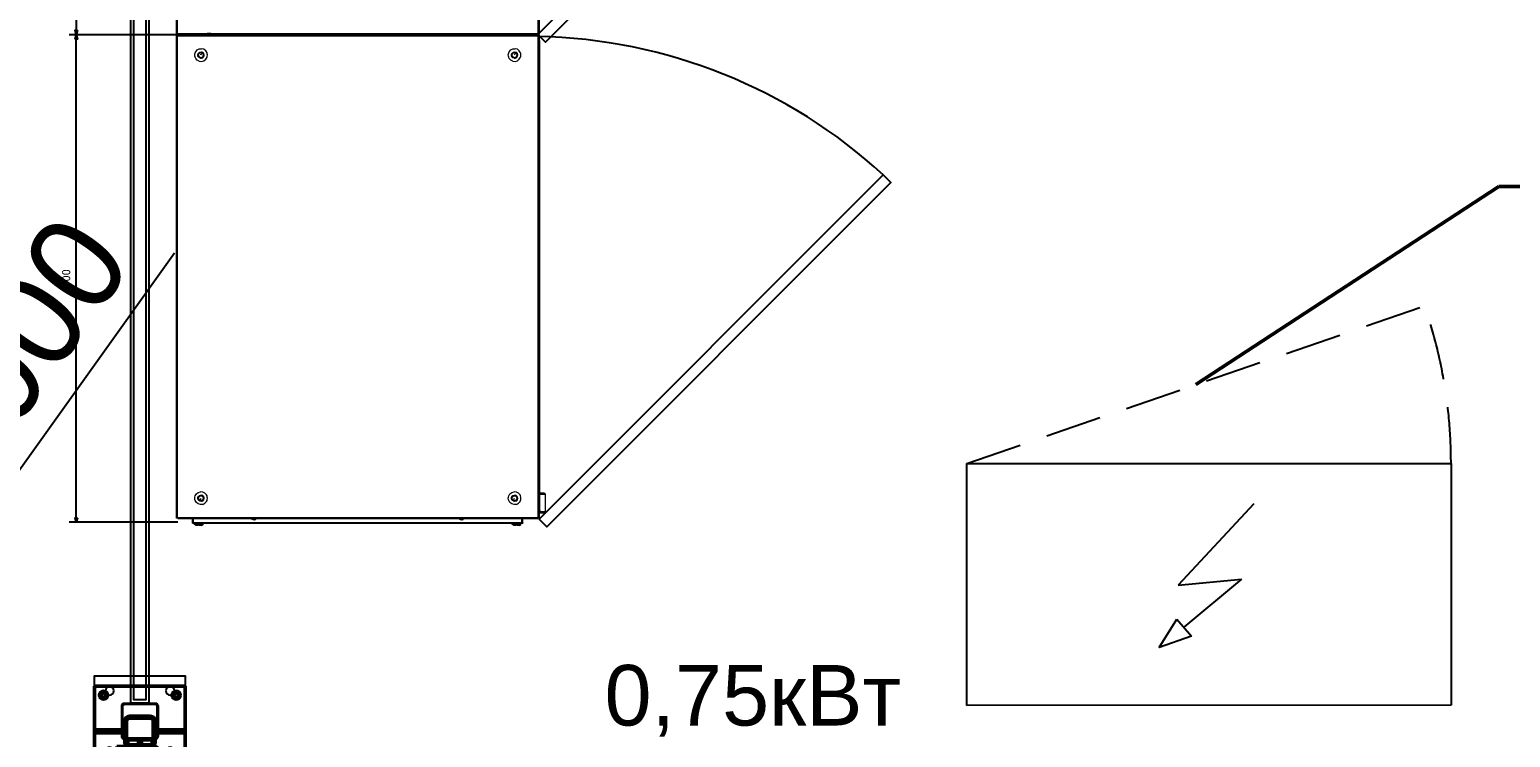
# Model space of a CAD drawing. Header units: millimetres. Extents: x -383313 to -161684, y -117025 to 99224.
# Drawn here: x -339923 to -337477, y -7163 to -5994 of the extents above; entities that cross this region are included whole.
import ezdxf
from ezdxf.enums import TextEntityAlignment as Align

# ---------------------------------------------------------------- set-up
doc = ezdxf.new("R2010")
doc.units = ezdxf.units.MM
doc.header["$MEASUREMENT"] = 0
for name, pattern in [('AM_ISO02W050', [7.5, 6, -1.5]), ('AM_ISO08W050', [18, 12, -1.5, 3, -1.5]), ('AM_ISO08W050x2', [9, 6, -0.75, 1.5, -0.75]), ('DASHED', [0.75, 0.5, -0.25]), ('HIDDEN', [139.638158, 93.092105, -46.546053])]:
    doc.linetypes.add(name, pattern=pattern)
doc.layers.get('Defpoints').update_dxf_attribs({"color": 31})
for name, color, linetype, lineweight in [('1', 7, 'Continuous', 50), ('AM_0', 7, 'Continuous', 50), ('AM_3', 6, 'AM_ISO02W050', 25), ('AM_5', 3, 'Continuous', 25), ('AM_6', 2, 'Continuous', 35), ('AM_7', 4, 'AM_ISO08W050', 25), ('EPLAN100', 7, 'Continuous', 50), ('EPLAN107', 5, 'Continuous', 25), ('EPLAN578', 7, 'Continuous', 50)]:
    doc.layers.add(name, color=color, linetype=linetype, lineweight=lineweight)
for name, color, linetype in [('P-0000', 7, 'Continuous'), ('P-4ECA', 7, 'Continuous'), ('Ограждения', 20, 'Continuous'), ('Робот', 30, 'Continuous')]:
    doc.layers.add(name, color=color, linetype=linetype)
doc.styles.add('PSTUDIO', font='arial.ttf')
doc.styles.add('Tahoma', font='tahoma.ttf')
doc.dimstyles.new('AM_ISO', dxfattribs={"dimtxt": 3.5, "dimasz": 2.5, "dimexe": 1, "dimexo": 1, "dimgap": 1.5, "dimtad": 1, "dimdsep": 46, "dimtxsty": 'Standard', "dimcen": 0, "dimclrd": 256, "dimclre": 256, "dimclrt": 2, "dimadec": 0, "dimazin": 2, "dimtp": 0.1, "dimtm": 0.1, "dimtfac": 0.71, "dimtmove": 0, "dimatfit": 3, "dimfxl": 1, "dimtzin": 0, "dimlwd": -1, "dimlwe": -1, "dimarcsym": 0})

# ---------------------------------------------------------------- blocks, each defined once
blk = doc.blocks.new('A$Cd2819ec4')
at = {"layer": 'AM_0'}
for p, q in [((-764.2, 243.4), (-764.2, 32)), ((-724.2, 243.4), (-764.2, 243.4)), ((-724.2, 243.4), (-724.2, 32)), ((724.2, 243.4), (724.2, 32)), ((724.2, 243.4), (764.2, 243.4)), ((764.2, 243.4), (764.2, 32)), ((-827.5, 75), (-900, 75)), ((-900, 75), (-900, -75)), ((-827.5, 45), (-827.5, 75)), ((-827.5, 75), (-822.5, 75)), ((-764.2, 75), (-822.5, 75)), ((-822.5, 75), (-822.5, 45)), ((822.5, 75), (764.2, 75)), ((822.5, 45), (822.5, 75)), ((822.5, 75), (827.5, 75)), ((900, 75), (827.5, 75)), ((827.5, 75), (827.5, 45)), ((900, -75), (900, 75)), ((-807.5, 25), (-842.5, 25)), ((-822.5, 45), (-827.5, 45)), ((-827.5, 45), (-827.5, 25)), ((-822.5, 25), (-822.5, 45)), ((-720, 32), (-792, 32)), ((-792, 28), (-763.3, 28)), ((-764.2, 32), (-764.2, 28)), ((-763.3, 28), (-757.5, 28)), ((-759.2, 28), (-720, 28)), ((-720, 28.1), (-720, 32)), ((-720, 28.1), (-720, 32)), ((-720, 28), (-720, 28.1)), ((720, 32), (720, 28.1)), ((792, 32), (720, 32)), ((720, 32), (720, 28.1)), ((720, 28), (757.5, 28)), ((724.2, 32), (724.2, 28)), ((750.2, 33), (750.2, 38)), ((757.5, 28), (763.3, 28)), ((759.2, 28), (759.2, 33)), ((763.3, 28), (792, 28)), ((764.2, 32), (764.2, 28)), ((842.5, 25), (807.5, 25)), ((827.5, 45), (822.5, 45)), ((822.5, 45), (822.5, 25)), ((827.5, 25), (827.5, 45)), ((-850, 17.5), (-850, -17.5)), ((-847, 14.1), (-850, 14.1)), ((-850, 12.5), (-847, 12.5)), ((-847, 10.9), (-850, 10.9)), ((-850, 1.5), (-847, 1.5)), ((-847, 17.5), (-847, -17.5)), ((-807.5, 22), (-842.5, 22)), ((-811, 20), (-803.8, 20)), ((-811, 20), (-811, -20)), ((-811, 2.5), (-803, 2.5)), ((-803.8, 20), (-803, 20)), ((-803, 20), (-803, 17.5)), ((-803, 10), (-803, 17.5)), ((-800, 10), (-803, 10)), ((-803, 10), (-803, -10)), ((-800, 24), (-800, 17.5)), ((-800, 10), (-800, 17.5)), ((-796, 17), (-800, 17)), ((-800, 10), (-800, -10)), ((-796, -38), (-796, 24)), ((796, 24), (796, -38)), ((796, 17), (800, 17)), ((800, 17.5), (800, 24)), ((800, 17.5), (800, 10)), ((803, 10), (800, 10)), ((800, -10), (800, 10)), ((803, 20), (803.8, 20)), ((803, 20), (803, 17.5)), ((803, 17.5), (803, 10)), ((803, 10), (803, -10)), ((803, 2.5), (811, 2.5)), ((803.8, 20), (811, 20)), ((842.5, 22), (807.5, 22)), ((811, 20), (811, -20)), ((847, -17.5), (847, 17.5)), ((847, 14.1), (850, 14.1)), ((847, 10.9), (850, 10.9)), ((850, 9.5), (847, 9.5)), ((850, -17.5), (850, 17.5)), ((-850, -9.5), (-847, -9.5)), ((-847, -10.9), (-850, -10.9)), ((-847, -14.1), (-850, -14.1)), ((-842.5, -22), (-807.5, -22)), ((-811, -2.5), (-803, -2.5)), ((-811, -20), (-803.8, -20)), ((-803.8, -20), (-803, -20)), ((-803, -17.5), (-803, -10)), ((-803, -10), (-800, -10)), ((-803, -17.5), (-803, -20)), ((-800, -17.5), (-800, -10)), ((-800, -17.5), (-800, -38)), ((800, -10), (800, -17.5)), ((800, -10), (803, -10)), ((800, -38), (800, -17.5)), ((803, -2.5), (811, -2.5)), ((803, -10), (803, -17.5)), ((803, -17.5), (803, -20)), ((803, -20), (803.8, -20)), ((803.8, -20), (811, -20)), ((807.5, -22), (842.5, -22)), ((850, -1.5), (847, -1.5)), ((847, -10.9), (850, -10.9)), ((850, -12.5), (847, -12.5)), ((847, -14.1), (850, -14.1)), ((-842.5, -25), (-807.5, -25)), ((-827.5, -25), (-827.5, -45)), ((-827.5, -75), (-827.5, -45)), ((-827.5, -45), (-822.5, -45)), ((-822.5, -45), (-822.5, -25)), ((-822.5, -45), (-822.5, -75)), ((-796, -33), (-800, -33)), ((-800, -38), (-796, -38)), ((-750, -75), (-750, -30)), ((750, -30), (750, -75)), ((796, -33), (800, -33)), ((796, -38), (800, -38)), ((807.5, -25), (842.5, -25)), ((822.5, -25), (822.5, -45)), ((822.5, -75), (822.5, -45)), ((822.5, -45), (827.5, -45)), ((827.5, -45), (827.5, -25)), ((827.5, -45), (827.5, -75)), ((-900, -75), (-827.5, -75)), ((-822.5, -75), (-827.5, -75)), ((-822.5, -75), (-764.2, -75)), ((-764.2, -75), (-750, -75)), ((750, -75), (764.2, -75)), ((764.2, -75), (822.5, -75)), ((827.5, -75), (822.5, -75)), ((827.5, -75), (900, -75))]:
    blk.add_line(p, q, dxfattribs=at)
for centre, radius in [((-744.2, 225), 3), ((744.2, 225), 3), ((-744.2, 200), 5), ((-744.2, 200), 3), ((-744.2, 200), 2.75), ((744.2, 200), 5), ((744.2, 200), 3), ((744.2, 200), 2.75), ((-744.2, 175), 3), ((744.2, 175), 3), ((-744.2, 150), 3), ((744.2, 150), 3), ((-744.2, 125), 3), ((744.2, 125), 3), ((-744.2, 100), 3), ((744.2, 100), 3), ((-744.2, 75), 3), ((744.2, 75), 3), ((-885, 60), 6.5), ((-885, 60), 5), ((-885, 60), 4.5), ((-885, 60), 4.11), ((-885, 60), 4), ((-765, 60), 4.5), ((-765, 60), 4.11), ((-765, 60), 4), ((765, 60), 4.5), ((765, 60), 4.11), ((765, 60), 4), ((885, 60), 6.5), ((885, 60), 5), ((885, 60), 4.5), ((885, 60), 4.11), ((885, 60), 4), ((-885, -60), 6.5), ((-885, -60), 5), ((-885, -60), 4.5), ((-885, -60), 4.11), ((-885, -60), 4), ((-765, -60), 4.5), ((-765, -60), 4.11), ((-765, -60), 4), ((765, -60), 4.5), ((765, -60), 4.11), ((765, -60), 4), ((885, -60), 6.5), ((885, -60), 5), ((885, -60), 4.5), ((885, -60), 4.11), ((885, -60), 4)]:
    blk.add_circle(centre, radius, dxfattribs=at)
for centre, radius, start, end in [((-765, 60), 6.5, 83.0635, 276.9365), ((-765, 60), 5, 80.9672, 279.0328), ((765, 60), 6.5, 263.0635, 96.9365), ((765, 60), 5, 260.9672, 99.0328), ((-842.5, 17.5), 7.5, 90, 180), ((-807.5, 17.5), 7.5, 0, 90), ((-792, 24), 8, 90, 180), ((-792, 24), 4, 90, 180), ((792, 24), 8, 0, 90), ((792, 24), 4, 0, 90), ((807.5, 17.5), 7.5, 90, 180), ((842.5, 17.5), 7.5, 0, 90), ((-842.5, 17.5), 4.5, 90, 180), ((-807.5, 17.5), 4.5, 0, 90), ((807.5, 17.5), 4.5, 90, 180), ((842.5, 17.5), 4.5, 0, 90), ((-842.5, -17.5), 7.5, 180, 270), ((-842.5, -17.5), 4.5, 180, 270), ((-807.5, -17.5), 4.5, 270, 0), ((-807.5, -17.5), 7.5, 270, 0), ((807.5, -17.5), 7.5, 180, 270), ((807.5, -17.5), 4.5, 180, 270), ((842.5, -17.5), 4.5, 270, 0), ((842.5, -17.5), 7.5, 270, 0), ((-765, -60), 6.5, 83.0635, 276.9365), ((-765, -60), 5, 80.9672, 279.0328), ((-765, -60), 6.5, 276.9365, 83.0635), ((-765, -60), 5, 279.0328, 80.9672), ((765, -60), 6.5, 96.9365, 263.0635), ((765, -60), 5, 99.0328, 260.9672), ((765, -60), 6.5, 263.0635, 96.9365), ((765, -60), 5, 260.9672, 99.0328)]:
    blk.add_arc(centre, radius, start, end, dxfattribs=at)
at = {"layer": 'AM_3'}
for p, q in [((-759.2, 243.4), (-759.2, 28)), ((759.2, 243.4), (759.2, 28)), ((-745.7, 206.7), (-745.7, 205.2)), ((-724.7, 207.7), (-744.7, 207.7)), ((-741.7, 194.5), (-738.7, 197.7)), ((-738.7, 206.4), (-738.7, 182.4)), ((-738.7, 206.4), (-737.7, 206.4)), ((-738.7, 205.2), (-737.7, 205.2)), ((-738.7, 197.7), (-738.7, 205.2)), ((-737.7, 206.4), (-737.7, 182.4)), ((-737.7, 206.2), (-736.5, 206.2)), ((-737.7, 205.2), (-737.7, 206.2)), ((-737.7, 205), (-736.7, 205)), ((-737.7, 199.8), (-736.7, 199.8)), ((-737.7, 199.3), (-736.7, 199.3)), ((-736.7, 199.3), (-736.7, 205)), ((-736.7, 204.7), (-731.7, 204.7)), ((-736.7, 199.7), (-731.7, 199.7)), ((-736.7, 199.4), (-731.7, 199.4)), ((-736.7, 194.1), (-736.7, 199.3)), ((-736.5, 206.2), (-736.5, 205.2)), ((-736.5, 205.2), (-735.5, 205.2)), ((-735.5, 206.2), (-729, 206.2)), ((-735.5, 205.2), (-735.5, 206.2)), ((-730.3, 206.1), (-735.3, 206.1)), ((-735.3, 206.1), (-735.3, 204.1)), ((-735.3, 204.1), (-730.3, 204.1)), ((-730.3, 204.1), (-730.3, 206.1)), ((-729, 206.2), (-729, 204)), ((-729, 204), (-727.5, 204)), ((-727.5, 206.2), (-725.2, 206.2)), ((-727.5, 204), (-727.5, 206.2)), ((-727.2, 206), (-727.2, 192)), ((-725.2, 206), (-727.2, 206)), ((-725.5, 199), (-724.2, 199)), ((-725.2, 206.2), (-725.2, 204)), ((-725.2, 192), (-725.2, 206)), ((-725.2, 204), (-723.7, 205.5)), ((-723.7, 184.2), (-723.7, 206.7)), ((723.7, 206.7), (723.7, 184.2)), ((723.7, 205.5), (725.2, 204)), ((744.7, 207.7), (724.7, 207.7)), ((725.2, 204), (725.2, 206.2)), ((725.2, 206.2), (727.5, 206.2)), ((725.2, 206), (725.2, 192)), ((725.4, 206), (725.2, 206)), ((726.7, 201.9), (725.2, 201.9)), ((726.7, 199.4), (725.2, 199.4)), ((726.7, 196.9), (725.2, 196.9)), ((727.2, 206), (725.4, 206)), ((726.7, 196.9), (726.7, 201.9)), ((727.2, 192), (727.2, 206)), ((727.5, 206.2), (727.5, 204)), ((727.5, 204), (729, 204)), ((729, 204), (729, 206.2)), ((729, 206.2), (735.5, 206.2)), ((730.3, 206.1), (735.3, 206.1)), ((730.3, 204.1), (730.3, 206.1)), ((735.3, 204.1), (730.3, 204.1)), ((736.7, 204.7), (731.7, 204.7)), ((736.7, 199.7), (731.7, 199.7)), ((736.7, 199.4), (731.7, 199.4)), ((735.3, 206.1), (735.3, 204.1)), ((735.5, 206.2), (735.5, 205.2)), ((735.5, 205.2), (736.5, 205.2)), ((736.5, 205.2), (736.5, 206.2)), ((736.5, 206.2), (737.7, 206.2)), ((736.7, 205), (736.7, 199.3)), ((737.7, 205), (736.7, 205)), ((737.7, 199.8), (736.7, 199.8)), ((736.7, 199.3), (736.7, 194.1)), ((737.7, 199.3), (736.7, 199.3)), ((737.7, 182.4), (737.7, 206.4)), ((738.7, 206.4), (737.7, 206.4)), ((737.7, 206.2), (737.7, 205.2)), ((737.7, 205.2), (738.7, 205.2)), ((738.7, 182.4), (738.7, 206.4)), ((738.7, 205.2), (738.7, 197.7)), ((738.7, 197.7), (741.7, 194.5)), ((745.7, 205.2), (745.7, 206.7)), ((-745.7, 194.7), (-745.7, 187.5)), ((-745.7, 187.5), (-738.5, 180.2)), ((-744.2, 194.5), (-741.7, 194.5)), ((-744.2, 188.2), (-744.2, 194.5)), ((-738.7, 182.7), (-744.2, 188.2)), ((-744.1, 194.3), (-744.1, 189.3)), ((-742.1, 194.3), (-744.1, 194.3)), ((-744.1, 189.3), (-742.1, 189.3)), ((-743.5, 185.3), (-742.4, 186.4)), ((-742.1, 189.3), (-742.1, 194.3)), ((-740.7, 182.5), (-739.6, 183.6)), ((-737.7, 182.7), (-738.7, 182.7)), ((-738.7, 182.4), (-737.7, 182.4)), ((-738.5, 180.2), (-727.7, 180.2)), ((-737.7, 194.1), (-736.7, 194.1)), ((-737.7, 181.7), (-737.7, 182.7)), ((-736.5, 181.7), (-737.7, 181.7)), ((-736.7, 194.4), (-731.7, 194.4)), ((-736.5, 182.7), (-736.5, 181.7)), ((-735.5, 182.7), (-736.5, 182.7)), ((-735.5, 181.7), (-735.5, 182.7)), ((-727.7, 181.7), (-735.5, 181.7)), ((-730.3, 183.9), (-735.3, 183.9)), ((-735.3, 183.9), (-735.3, 181.9)), ((-735.3, 181.9), (-730.3, 181.9)), ((-730.3, 181.9), (-730.3, 183.9)), ((-729, 194), (-729, 190.2)), ((-727.5, 194), (-729, 194)), ((-729, 190.2), (-725.2, 190.2)), ((-727.5, 191.7), (-727.5, 194)), ((-725.2, 191.7), (-727.5, 191.7)), ((-727.4, 190.1), (-727.4, 185.1)), ((-725.4, 190.1), (-727.4, 190.1)), ((-727.4, 185.1), (-725.4, 185.1)), ((-727.2, 192), (-725.2, 192)), ((-725.4, 185.1), (-725.4, 190.1)), ((-723.7, 192.5), (-725.2, 194)), ((-725.2, 194), (-725.2, 191.7)), ((-725.2, 190.2), (-725.2, 184.2)), ((725.2, 194), (723.7, 192.5)), ((725.2, 191.7), (725.2, 194)), ((725.2, 192), (725.4, 192)), ((727.5, 191.7), (725.2, 191.7)), ((725.2, 184.2), (725.2, 190.2)), ((725.2, 190.2), (729, 190.2)), ((725.4, 192), (727.2, 192)), ((725.4, 185.1), (725.4, 190.1)), ((725.4, 190.1), (727.4, 190.1)), ((727.4, 185.1), (725.4, 185.1)), ((727.4, 190.1), (727.4, 185.1)), ((729, 194), (727.5, 194)), ((727.5, 194), (727.5, 191.7)), ((735.5, 181.7), (727.7, 181.7)), ((727.7, 180.2), (738.5, 180.2)), ((729, 190.2), (729, 194)), ((730.3, 183.9), (735.3, 183.9)), ((730.3, 181.9), (730.3, 183.9)), ((735.3, 181.9), (730.3, 181.9)), ((736.7, 194.4), (731.7, 194.4)), ((735.3, 183.9), (735.3, 181.9)), ((736.5, 182.7), (735.5, 182.7)), ((735.5, 182.7), (735.5, 181.7)), ((736.5, 181.7), (736.5, 182.7)), ((737.7, 181.7), (736.5, 181.7)), ((737.7, 194.1), (736.7, 194.1)), ((738.7, 182.7), (737.7, 182.7)), ((737.7, 182.7), (737.7, 181.7)), ((738.7, 182.4), (737.7, 182.4)), ((738.5, 180.2), (745.7, 187.5)), ((744.2, 188.2), (738.7, 182.7)), ((740.7, 182.5), (739.6, 183.6)), ((741.7, 194.5), (744.2, 194.5)), ((742.1, 189.3), (742.1, 194.3)), ((742.1, 194.3), (744.1, 194.3)), ((744.1, 189.3), (742.1, 189.3)), ((743.5, 185.3), (742.4, 186.4)), ((744.1, 194.3), (744.1, 189.3)), ((744.2, 194.5), (744.2, 188.2)), ((745.7, 187.5), (745.7, 194.7)), ((-750, 75), (-764.2, 75)), ((-750, 28), (-750, 75)), ((764.2, 75), (750, 75)), ((750, 75), (750, 28)), ((-724.2, 33), (-759.2, 33)), ((-759.2, 28), (-759.2, 33)), ((-750.2, 38), (-738.2, 38)), ((-750.2, 38), (-750.2, 33)), ((-747.7, 33), (-747.7, 28)), ((-740.7, 33), (-740.7, 28)), ((-738.2, 38), (-738.2, 33)), ((-724.2, 32), (-724.2, 28)), ((724.2, 33), (759.2, 33)), ((750.2, 38), (738.2, 38)), ((738.2, 33), (738.2, 38)), ((740.7, 28), (740.7, 33)), ((747.7, 28), (747.7, 33))]:
    blk.add_line(p, q, dxfattribs=at)
for centre, radius, start, end in [((-744.3, 200), 5.44, 105.3405, 254.6595), ((-744.3, 200), 5.45, 105.3921, 254.6079), ((-744.7, 206.7), 1, 90, 180), ((-731.7, 202.2), 2.5, 270, 90), ((-731.7, 196.9), 2.5, 270, 90), ((-724.7, 206.7), 1, 60, 90), ((-724.7, 206.7), 1, 0, 60), ((724.7, 206.7), 1, 90, 180), ((731.7, 202.2), 2.5, 90, 270), ((731.7, 196.9), 2.5, 90, 270), ((744.7, 206.7), 1, 0, 90), ((744.3, 200), 5.44, 285.3405, 74.6595), ((744.3, 200), 5.45, 285.3921, 74.6079), ((-727.7, 184.2), 2.5, 270, 0), ((-727.7, 184.2), 4, 270, 331.045), ((-727.7, 184.2), 4, 331.045, 0), ((727.7, 184.2), 4, 180, 270), ((727.7, 184.2), 2.5, 180, 270), ((-765, 60), 6.5, 276.9365, 83.0635), ((-765, 60), 5, 279.0328, 80.9672), ((765, 60), 6.5, 96.9365, 263.0635), ((765, 60), 5, 99.0328, 260.9672)]:
    blk.add_arc(centre, radius, start, end, dxfattribs=at)
at = {"layer": 'AM_6'}
for p, q in [((-757.5, 30), (-728, 30)), ((720, 28.1), (720, 28)), ((728, 30), (757.5, 30)), ((-767, -20.5), (-767, 20.5)), ((-710, 0), (-707, 0)), ((-708.7, 19.3), (-708.4, 19.2)), ((-707, 17.1), (-707, -17.1)), ((707, -17.1), (707, 17.1)), ((708.4, 19.2), (708.7, 19.3)), ((767, 20.5), (767, -20.5)), ((-708.4, -19.2), (-708.7, -19.3)), ((710, 0), (707, 0)), ((708.7, -19.3), (708.4, -19.2)), ((-728, -30), (-757.5, -30)), ((757.5, -30), (728, -30))]:
    blk.add_line(p, q, dxfattribs=at)
for centre in [(-760, 10.5), (-719, 17.5), (719, 17.5), (760, 10.5), (-760, -10.5), (-719, -17.5), (719, -17.5), (760, -10.5)]:
    blk.add_circle(centre, 4, dxfattribs=at)
at = {"layer": 'AM_6', "color": 3}
for radius in [19, 16, 9]:
    blk.add_circle((737, 0), radius, dxfattribs=at)
at = {"layer": 'AM_6'}
for centre, radius, start, end in [((-757.5, 20.5), 9.5, 90, 180), ((-727.7, 13.4), 16.6, 24.7698, 91.213), ((727.7, 13.4), 16.6, 88.787, 155.2302), ((757.5, 20.5), 9.5, 0, 90), ((-715, 3.6), 17, 68.2946, 82.0543), ((-709.6, 16.9), 2.56, 4.9071, 63.3507), ((709.5, 16.9), 2.55, 116.5146, 176.8543), ((715, 3.6), 17, 97.9457, 111.7054), ((-757.5, -20.5), 9.5, 180, 270), ((-727.7, -13.4), 16.6, 268.787, 335.2302), ((-715, -3.6), 17, 277.9457, 291.7054), ((-709.5, -16.9), 2.55, 296.5146, 356.8543), ((709.6, -16.9), 2.56, 184.9071, 243.3507), ((715, -3.6), 17, 248.2946, 262.0543), ((727.7, -13.4), 16.6, 204.7698, 271.213), ((757.5, -20.5), 9.5, 270, 0)]:
    blk.add_arc(centre, radius, start, end, dxfattribs=at)
at = {"layer": 'AM_7'}
for p, q in [((725.2, 199.4), (-722.9, 199.4)), ((0, -31.5), (0, 31.5)), ((707, 0), (-708.7, 0))]:
    blk.add_line(p, q, dxfattribs=at)
blk = doc.blocks.new('stolb 60x60')
at = {"layer": 'Ограждения'}
blk.add_lwpolyline([(360888.9, -283103.9), (361038.9, -283103.9), (361038.9, -282953.9), (360888.9, -282953.9)], close=True, dxfattribs=at)
for points in [[(360938.9, -283058.9), (360988.9, -283058.9, 0.414214), (360993.9, -283053.9), (360993.9, -283003.9, 0.414214), (360988.9, -282998.9), (360938.9, -282998.9, 0.414214), (360933.9, -283003.9), (360933.9, -283053.9, 0.414214)], [(360938.9, -283056.9), (360988.9, -283056.9, 0.414214), (360991.9, -283053.9), (360991.9, -283003.9, 0.414214), (360988.9, -283000.9), (360938.9, -283000.9, 0.414214), (360935.9, -283003.9), (360935.9, -283053.9, 0.414214)]]:
    blk.add_lwpolyline(points, format="xyb", close=True, dxfattribs=at)
for centre in [(360913.9, -282978.9), (361013.9, -282978.9), (360913.9, -283078.9), (361013.9, -283078.9)]:
    blk.add_circle(centre, 7, dxfattribs=at)
blk = doc.blocks.new('*U115')
at = {"layer": 'Ограждения'}
for points in [[(2368.4, -15), (105, -15), (105, 15), (2368.4, 15)], [(2363.4, -10), (110, -10), (110, 10), (2363.4, 10)]]:
    blk.add_lwpolyline(points, close=True, dxfattribs=at)
at = {"xscale": -1, "rotation": 180}
for p in [(-360888.9, -283028.9), (-358565.5, -283028.9)]:
    blk.add_blockref('stolb 60x60', p, dxfattribs=at)
blk = doc.blocks.new('*D168')
at = {"layer": 'AM_5', "transparency": 16777216}
for p, q in [((2170.3, 1608.8), (1662.3, 898.1)), ((438.8, -813.5), (1601.8, 813.5)), ((378.3, -898.1), (317.8, -982.7))]:
    blk.add_line(p, q, dxfattribs=at)
blk.add_arc((1020.3, 0), 1000, 324.7448, 56.6757, dxfattribs=at)
for points in [[(1648.2, 908.2), (1676.4, 888), (1601.8, 813.5)], [(364.2, -888), (392.4, -908.2), (438.8, -813.5)]]:
    blk.add_solid(points, dxfattribs=at)
at = {"layer": 'Defpoints', "color": 0, "transparency": 16777216}
for p in [(1601.8, 813.5), (438.8, -813.5)]:
    blk.add_point(p, dxfattribs=at)
at = {"layer": 'AM_5', "color": 6, "transparency": 16777216, "insert": (1863.5, 1380.7), "char_height": 156, "attachment_point": 5, "rotation": 54.4411}
blk.add_mtext('∅2000', dxfattribs=at)
blk = doc.blocks.new('A$C49da36e4')
at = {"layer": 'EPLAN107', "linetype": 'Continuous', "ltscale": 4}
for points in [[(-1102.2, 763.7), (-1109.6, 765.5), (-1102.2, 767.2)], [(-312.1, 767.2), (-304.6, 765.5), (-312.1, 763.7)], [(-297.2, 763.7), (-304.6, 765.5), (-297.2, 767.2)]]:
    blk.add_hatch(color=5, dxfattribs=at).paths.add_polyline_path(points, flags=0)
at = {"layer": 'EPLAN100', "lineweight": 25, "ltscale": 4}
for points in [[(-536, -567.6), (-1104.5, 0.9), (-1117.2, -11.8), (-548.7, -580.3)], [(104.8, -431.4), (117.5, -418.7), (-304.1, 2.9), (-316.9, -9.8)]]:
    blk.add_lwpolyline(points, close=True, dxfattribs=at)
blk.add_arc((-1175.3, 19.4), 867.9, 317.4407, 358.9096, dxfattribs=at)
at = {"layer": 'EPLAN107', "color": 5, "linetype": 'Continuous', "lineweight": 25, "ltscale": 4}
for p, q in [((-1109.6, 597.9), (-1109.6, 777.5)), ((-1103.6, 765.5), (-310.6, 765.5)), ((-304.6, 597.9), (-304.6, 777.5)), ((-304.6, 597.9), (-304.6, 777.5)), ((887.9, 765.5), (-298.6, 765.5))]:
    blk.add_line(p, q, dxfattribs=at)
at = {"layer": 'EPLAN107', "color": 5, "linetype": 'Continuous', "ltscale": 4}
for points in [[(-1102.2, 763.7), (-1109.6, 765.5), (-1102.2, 767.2)], [(-312.1, 767.2), (-304.6, 765.5), (-312.1, 763.7)], [(-297.2, 763.7), (-304.6, 765.5), (-297.2, 767.2)]]:
    blk.add_lwpolyline(points, close=True, dxfattribs=at)
at = {"layer": 'EPLAN578', "color": 0, "linetype": 'Continuous', "lineweight": 0, "ltscale": 4}
for p, q in [((-1103.6, 597.9), (-1103.6, 2.9)), ((-1103.6, 597.9), (-1102.1, 597.9)), ((-1103.1, 598.4), (-305.1, 598.4)), ((-1102.1, 597.9), (-1102.1, 2.9)), ((-305.1, 597.9), (-305.1, 599.9)), ((-304.6, 597.9), (-303.1, 597.9)), ((-304.6, 2.9), (-304.6, 597.9)), ((-304.1, 598.4), (893.9, 598.4)), ((-303.1, 2.9), (-303.1, 597.9)), ((-1115.1, 567.7), (-1113.5, 570)), ((-1115.1, 564), (-1115.1, 567.7)), ((-1115.1, 564), (-1113.8, 564)), ((-1113.8, 562.4), (-1113.8, 564)), ((-1113.5, 570), (-1113.4, 570.1)), ((-1113.5, 556.4), (-1113.5, 570)), ((-1113.4, 570.1), (-1113.3, 570.2)), ((-1113.3, 570.2), (-1113.1, 570.2)), ((-1112, 570.2), (-1111.9, 570.1)), ((-1111.9, 570.1), (-1111.7, 570)), ((-1111.7, 570), (-1111.6, 569.8)), ((-1111.6, 572.1), (-1103.6, 572.1)), ((-1111.6, 569.8), (-1111.6, 569.6)), ((-1111.5, 572.7), (-1111.2, 573.1)), ((-1111.1, 573.3), (-1110.7, 573.5)), ((-1110.6, 573.6), (-1110, 573.7)), ((-1110.1, 572.1), (-1110, 572.2)), ((-1110, 573.7), (-1103.6, 573.7)), ((-1079.5, 564.1), (-1077.2, 567.2)), ((-1077.2, 567.2), (-1073.9, 569.2)), ((-1075, 561.3), (-1074, 563)), ((-1074, 563), (-1072.5, 564.1)), ((-1073.9, 569.2), (-1072.1, 569.7)), ((-1072.7, 562.5), (-1071.5, 563.2)), ((-1072.5, 564.1), (-1070.6, 564.6)), ((-1072.4, 563.4), (-1067.8, 563.4)), ((-1072.1, 569.7), (-1070.1, 569.9)), ((-1071.5, 563.2), (-1070.1, 563.4)), ((-1070.6, 564.6), (-1068.7, 564.5)), ((-1070.1, 569.9), (-1068.2, 569.7)), ((-1070.1, 563.4), (-1068.8, 563.2)), ((-1068.8, 563.2), (-1067.6, 562.5)), ((-1068.7, 564.5), (-1067, 563.6)), ((-1068.2, 569.7), (-1066.3, 569.2)), ((-1067, 563.6), (-1065.7, 562.2)), ((-1066.3, 569.2), (-1063.1, 567.2)), ((-1063.1, 567.2), (-1060.7, 564.1)), ((-1060.7, 564.1), (-1059.7, 560.4)), ((-348.2, 562.3), (-346.5, 565.7)), ((-346.5, 565.7), (-343.7, 568.3)), ((-343.7, 568.3), (-341.9, 569.2)), ((-342.6, 562.2), (-341.3, 563.6)), ((-341.9, 569.2), (-340.1, 569.7)), ((-341.3, 563.6), (-339.6, 564.5)), ((-340.7, 562.5), (-339.5, 563.2)), ((-340.4, 563.4), (-335.8, 563.4)), ((-340.1, 569.7), (-338.1, 569.9)), ((-339.6, 564.5), (-337.7, 564.6)), ((-339.5, 563.2), (-338.1, 563.4)), ((-338.1, 569.9), (-336.2, 569.7)), ((-338.1, 563.4), (-336.8, 563.2)), ((-337.7, 564.6), (-335.8, 564.1)), ((-336.8, 563.2), (-335.6, 562.5)), ((-336.2, 569.7), (-334.3, 569.2)), ((-335.8, 564.1), (-334.3, 563)), ((-334.3, 569.2), (-332.6, 568.3)), ((-334.3, 563), (-333.2, 561.3)), ((-332.6, 568.3), (-329.8, 565.7)), ((-329.8, 565.7), (-328, 562.3)), ((-1115.1, 558.6), (-1115.1, 562.4)), ((-1115.1, 562.4), (-1113.8, 562.4)), ((-1115.1, 558.6), (-1113.5, 556.4)), ((-1113.5, 556.4), (-1113.4, 556.2)), ((-1113.4, 556.2), (-1113.3, 556.2)), ((-1113.3, 556.2), (-1113.1, 556.2)), ((-1112, 556.2), (-1111.9, 556.2)), ((-1111.9, 556.2), (-1111.7, 556.4)), ((-1111.7, 556.4), (-1111.6, 556.5)), ((-1111.6, 556.5), (-1111.6, 556.7)), ((-1080.2, 556.5), (-1078.5, 553.1)), ((-1078.5, 553.1), (-1075.7, 550.5)), ((-1075.7, 550.5), (-1073.9, 549.6)), ((-1075, 557.5), (-1074, 555.9)), ((-1074, 555.9), (-1072.5, 554.7)), ((-1073.9, 549.6), (-1072.1, 549.1)), ((-1073.6, 557.4), (-1072.7, 556.4)), ((-1072.7, 556.4), (-1071.5, 555.7)), ((-1072.5, 554.7), (-1070.6, 554.2)), ((-1072.4, 555.4), (-1067.8, 555.4)), ((-1072.1, 549.1), (-1070.1, 548.9)), ((-1071.5, 555.7), (-1070.1, 555.4)), ((-1070.6, 554.2), (-1068.7, 554.4)), ((-1070.1, 555.4), (-1068.8, 555.7)), ((-1070.1, 548.9), (-1068.2, 549.1)), ((-1068.8, 555.7), (-1067.6, 556.4)), ((-1068.7, 554.4), (-1067, 555.2)), ((-1068.2, 549.1), (-1066.3, 549.6)), ((-1067.6, 562.5), (-1066.7, 561.4)), ((-1067.6, 556.4), (-1066.7, 557.4)), ((-1067, 555.2), (-1065.7, 556.7)), ((-1066.7, 561.4), (-1066.2, 560.1)), ((-1066.7, 557.4), (-1066.2, 558.7)), ((-1066.3, 549.6), (-1064.6, 550.5)), ((-1066.2, 560.1), (-1066.2, 558.7)), ((-1065.7, 562.2), (-1065, 560.4)), ((-1065.7, 556.7), (-1065, 558.5)), ((-1065, 560.4), (-1065, 558.5)), ((-1064.6, 550.5), (-1061.8, 553.1)), ((-1061.8, 553.1), (-1060, 556.5)), ((-1060, 556.5), (-1059.7, 560.4)), ((-347.5, 554.7), (-345.2, 551.7)), ((-345.2, 551.7), (-341.9, 549.6)), ((-343.3, 560.4), (-342.6, 562.2)), ((-342.6, 556.7), (-341.3, 555.2)), ((-342.1, 560.1), (-341.6, 561.4)), ((-341.9, 549.6), (-340.1, 549.1)), ((-341.8, 557.8), (-341.6, 557.4)), ((-341.6, 561.4), (-340.7, 562.5)), ((-341.3, 555.2), (-339.6, 554.4)), ((-340.7, 556.4), (-339.5, 555.7)), ((-340.4, 555.4), (-335.8, 555.4)), ((-340.1, 549.1), (-338.1, 548.9)), ((-339.6, 554.4), (-337.7, 554.2)), ((-339.5, 555.7), (-338.1, 555.4)), ((-338.1, 559.4), (-334.7, 557.4)), ((-338.1, 555.4), (-336.8, 555.7)), ((-338.1, 548.9), (-336.2, 549.1)), ((-337.7, 554.2), (-335.8, 554.7)), ((-337.3, 560.4), (-337.1, 560.7)), ((-336.8, 555.7), (-335.6, 556.4)), ((-336.2, 549.1), (-334.3, 549.6)), ((-335.8, 554.7), (-334.3, 555.9)), ((-335.6, 562.5), (-334.7, 561.4)), ((-335.6, 556.4), (-334.7, 557.4)), ((-334.7, 557.4), (-334.2, 558.7)), ((-334.3, 555.9), (-333.2, 557.5)), ((-334.3, 549.6), (-331.1, 551.7)), ((-334.2, 558.7), (-334.2, 560.1)), ((-331.1, 551.7), (-328.7, 554.7)), ((-328.7, 554.7), (-327.7, 558.5)), ((-328, 562.3), (-327.7, 558.5)), ((-305.4, 549.2), (-305.3, 549.8)), ((-305.4, 549.2), (-304.6, 549.2)), ((-305.4, 543.4), (-305, 543.4)), ((-305.3, 549.8), (-305, 550.3)), ((-305, 550.3), (-304.6, 550.7)), ((-305, 543.4), (-304.6, 543.4)), ((-304.6, 550.7), (-304.3, 550.3)), ((-304.6, 543.4), (-303.9, 543.4)), ((-304.3, 550.3), (-304, 549.8)), ((-304, 549.6), (-303.8, 549.6)), ((-303.9, 549.2), (-303.9, 51.7)), ((-303.9, 545.3), (-303.8, 545.3)), ((-303.8, 543.4), (-303.8, 549.4)), ((-1105.9, 473.5), (-1105.1, 474.8)), ((-1105.9, 470.6), (-1105.1, 469.4)), ((-1105.3, 469.7), (-1104.4, 469.7)), ((-1105.1, 474.8), (-1103.9, 475.7)), ((-1105.1, 469.4), (-1103.9, 468.5)), ((-1104.4, 475.3), (-1104.4, 468.9)), ((-1103.9, 475.7), (-1103.6, 475.7)), ((-1103.9, 468.5), (-1103.6, 468.4)), ((-1105.9, 130.7), (-1105.1, 132)), ((-1105.9, 127.8), (-1105.1, 126.6)), ((-1105.3, 131.7), (-1104.4, 131.7)), ((-1105.1, 132), (-1103.9, 132.9)), ((-1105.1, 126.6), (-1103.9, 125.7)), ((-1104.4, 132.5), (-1104.4, 126.1)), ((-1103.9, 132.9), (-1103.6, 132.9)), ((-1103.9, 125.7), (-1103.6, 125.6)), ((-1079.5, 46.1), (-1077.2, 49.2)), ((-1077.2, 49.2), (-1073.9, 51.2)), ((-1073.9, 51.2), (-1072.1, 51.7)), ((-1072.1, 51.7), (-1070.1, 51.9)), ((-1070.1, 51.9), (-1068.2, 51.7)), ((-1068.2, 51.7), (-1066.3, 51.2)), ((-1066.3, 51.2), (-1063.1, 49.2)), ((-1063.1, 49.2), (-1060.7, 46.1)), ((-346.5, 47.7), (-343.7, 50.3)), ((-343.7, 50.3), (-341.9, 51.2)), ((-341.9, 51.2), (-340.1, 51.7)), ((-340.1, 51.7), (-338.1, 51.9)), ((-338.1, 51.9), (-336.2, 51.7)), ((-336.2, 51.7), (-334.3, 51.2)), ((-334.3, 51.2), (-332.6, 50.3)), ((-332.6, 50.3), (-329.8, 47.7)), ((-307.2, 57.4), (-305.4, 57.4)), ((-307.2, 51.4), (-307.2, 57.4)), ((-307.2, 51.4), (-305.5, 51.4)), ((-305.5, 51.4), (-305.5, 57.4)), ((-305.5, 51.3), (-305.5, 55.6)), ((-305.4, 57.4), (-305, 57.4)), ((-305.4, 51.7), (-304.6, 51.7)), ((-305.4, 50.8), (-304.6, 49.9)), ((-305.3, 51.1), (-305, 50.5)), ((-305, 57.4), (-304.6, 57.4)), ((-305, 50.5), (-304.6, 50.1)), ((-304.6, 57.4), (-304.3, 57.4)), ((-304.6, 50.1), (-304.3, 50.5)), ((-304.3, 57.4), (-303.9, 57.4)), ((-304.3, 50.5), (-304, 51.1)), ((-1115.1, 42.7), (-1113.5, 45)), ((-1115.1, 39), (-1115.1, 42.7)), ((-1115.1, 39), (-1113.8, 39)), ((-1115.1, 33.6), (-1115.1, 37.4)), ((-1115.1, 37.4), (-1113.8, 37.4)), ((-1115.1, 33.6), (-1113.5, 31.4)), ((-1113.8, 37.4), (-1113.8, 39)), ((-1113.5, 45), (-1113.4, 45.1)), ((-1113.5, 31.4), (-1113.5, 45)), ((-1113.5, 38.2), (-1111.6, 38.2)), ((-1113.5, 31.4), (-1113.4, 31.2)), ((-1113.4, 45.1), (-1113.3, 45.2)), ((-1113.4, 31.2), (-1113.3, 31.2)), ((-1113.3, 45.2), (-1113.1, 45.2)), ((-1113.3, 31.2), (-1113.1, 31.2)), ((-1112, 45.2), (-1111.9, 45.1)), ((-1112, 31.2), (-1111.9, 31.2)), ((-1111.9, 45.1), (-1111.7, 45)), ((-1111.9, 31.2), (-1111.7, 31.4)), ((-1111.7, 45), (-1111.6, 44.8)), ((-1111.7, 31.4), (-1111.6, 31.5)), ((-1111.6, 44.8), (-1111.6, 44.6)), ((-1111.6, 31.5), (-1111.6, 31.7)), ((-1111.5, 29.3), (-1111.5, 28.7)), ((-1111.5, 29.3), (-1110.6, 29.3)), ((-1111.5, 28.7), (-1111.5, 28.6)), ((-1111.2, 28.2), (-1111.1, 28.1)), ((-1110.7, 27.8), (-1110.6, 27.8)), ((-1110.6, 29.3), (-1110.1, 29.3)), ((-1110.6, 27.8), (-1110, 27.7)), ((-1110.1, 29.3), (-1110, 29.2)), ((-1110, 29.2), (-1103.6, 29.2)), ((-1080.2, 38.5), (-1078.5, 35.1)), ((-1078.5, 35.1), (-1075.7, 32.5)), ((-1075.7, 32.5), (-1073.9, 31.6)), ((-1075, 43.3), (-1074, 45)), ((-1075, 39.5), (-1074, 37.9)), ((-1074.1, 42.1), (-1073.6, 43.4)), ((-1074, 45), (-1072.5, 46.1)), ((-1074, 37.9), (-1072.5, 36.7)), ((-1073.9, 31.6), (-1072.1, 31.1)), ((-1073.6, 39.4), (-1072.7, 38.4)), ((-1072.7, 44.5), (-1071.5, 45.2)), ((-1072.7, 38.4), (-1071.5, 37.7)), ((-1072.5, 46.1), (-1070.6, 46.6)), ((-1072.5, 36.7), (-1070.6, 36.2)), ((-1072.4, 45.4), (-1067.8, 45.4)), ((-1072.4, 37.4), (-1067.8, 37.4)), ((-1072.1, 31.1), (-1070.1, 30.9)), ((-1071.5, 45.2), (-1070.1, 45.4)), ((-1071.5, 37.7), (-1070.1, 37.4)), ((-1070.6, 46.6), (-1068.7, 46.5)), ((-1070.6, 36.2), (-1068.7, 36.4)), ((-1070.1, 45.4), (-1068.8, 45.2)), ((-1070.1, 37.4), (-1068.8, 37.7)), ((-1070.1, 30.9), (-1068.2, 31.1)), ((-1068.8, 45.2), (-1067.6, 44.5)), ((-1068.8, 37.7), (-1067.6, 38.4)), ((-1068.7, 46.5), (-1067, 45.6)), ((-1068.7, 36.4), (-1067, 37.2)), ((-1068.2, 31.1), (-1066.3, 31.6)), ((-1067.6, 44.5), (-1066.7, 43.4)), ((-1067.6, 38.4), (-1066.7, 39.4)), ((-1067, 45.6), (-1065.7, 44.2)), ((-1067, 37.2), (-1065.7, 38.7)), ((-1066.7, 43.4), (-1066.2, 42.1)), ((-1066.3, 31.6), (-1064.6, 32.5)), ((-1066.2, 42.1), (-1066.2, 40.7)), ((-1065.7, 44.2), (-1065, 42.4)), ((-1065.7, 38.7), (-1065, 40.5)), ((-1065, 42.4), (-1065, 40.5)), ((-1064.6, 32.5), (-1061.8, 35.1)), ((-1061.8, 35.1), (-1060, 38.5)), ((-1060.7, 46.1), (-1059.7, 42.4)), ((-1060, 38.5), (-1059.7, 42.4)), ((-348.2, 44.3), (-346.5, 47.7)), ((-347.5, 36.7), (-345.2, 33.7)), ((-345.2, 33.7), (-341.9, 31.6)), ((-343.3, 42.4), (-342.6, 44.2)), ((-342.6, 44.2), (-341.3, 45.6)), ((-342.6, 38.7), (-341.3, 37.2)), ((-342.1, 42.1), (-341.6, 43.4)), ((-341.9, 31.6), (-340.1, 31.1)), ((-341.6, 43.4), (-340.7, 44.5)), ((-341.6, 39.4), (-340.7, 38.4)), ((-341.3, 45.6), (-339.6, 46.5)), ((-341.3, 37.2), (-339.6, 36.4)), ((-340.7, 44.5), (-339.5, 45.2)), ((-340.7, 38.4), (-339.5, 37.7)), ((-340.4, 45.4), (-335.8, 45.4)), ((-340.4, 37.4), (-335.8, 37.4)), ((-340.1, 31.1), (-338.1, 30.9)), ((-339.6, 46.5), (-337.7, 46.6)), ((-339.6, 36.4), (-337.7, 36.2)), ((-339.5, 45.2), (-338.1, 45.4)), ((-339.5, 37.7), (-338.1, 37.4)), ((-338.1, 45.4), (-336.8, 45.2)), ((-338.1, 41.4), (-334.7, 39.4)), ((-338.1, 37.4), (-336.8, 37.7)), ((-338.1, 30.9), (-336.2, 31.1)), ((-337.7, 46.6), (-335.8, 46.1)), ((-337.7, 36.2), (-335.8, 36.7)), ((-336.8, 45.2), (-335.6, 44.5)), ((-336.8, 37.7), (-335.6, 38.4)), ((-336.2, 31.1), (-334.3, 31.6)), ((-335.8, 46.1), (-334.3, 45)), ((-335.8, 36.7), (-334.3, 37.9)), ((-335.6, 44.5), (-334.7, 43.4)), ((-335.6, 38.4), (-334.7, 39.4)), ((-334.7, 43.4), (-334.2, 42.1)), ((-334.7, 39.4), (-334.2, 40.7)), ((-334.3, 45), (-333.2, 43.3)), ((-334.3, 37.9), (-333.2, 39.5)), ((-334.3, 31.6), (-331.1, 33.7)), ((-334.2, 40.7), (-334.2, 42.1)), ((-331.1, 33.7), (-328.7, 36.7)), ((-329.8, 47.7), (-328, 44.3)), ((-328.7, 36.7), (-327.7, 40.5)), ((-328, 44.3), (-327.7, 40.5)), ((-1103.6, 2.9), (-1102.1, 2.9)), ((-1103.1, 2.4), (-305.1, 2.4)), ((-1093.1, 0.5), (-1092.7, 0.3)), ((-1092.7, 0.3), (-1090.7, 0)), ((-312, 0.6), (-311.2, 0.9)), ((-304.6, 2.9), (-303.1, 2.9)), ((-304.1, 2.4), (893.9, 2.4)), ((-1093.3, -8.9), (-1092.7, -9))]:
    blk.add_line(p, q, dxfattribs=at)
for points in [[(-1103.1, 597.9), (-1103.1, 599.9), (-305.1, 599.9)], [(-306.2, 597.9), (-306.2, 2.9), (-305.1, 2.9), (-305.1, 0.9)], [(-305.1, 2.9), (-304.6, 2.9), (-304.6, 597.9), (-306.2, 597.9)], [(-304.1, 597.9), (-304.1, 599.9), (893.9, 599.9)], [(-1112.1, 556.2), (-1113.1, 556.2), (-1113.1, 570.2), (-1112.1, 570.2)], [(-1112, 556.2), (-1112.1, 556.2), (-1112.1, 570.2), (-1112, 570.2)], [(-1111.5, 28.6), (-1111.6, 29.3), (-1111.6, 572.1), (-1111.5, 572.6)], [(-1111.5, 572.7), (-1111.5, 572.6), (-1111.2, 573.1)], [(-1111.1, 573.3), (-1111.2, 573.1), (-1110.7, 573.5)], [(-1110, 573.7), (-1110.7, 573.5), (-1110.6, 573.6)], [(-1110.1, 572.1), (-1110.1, 29.3), (-1103.6, 29.3)], [(-1110, 573.7), (-1110, 572.2), (-1103.6, 572.2)], [(-1080.2, 556.5), (-1080.6, 560.4), (-1079.5, 564.1)], [(-1072.4, 555.4), (-1074.8, 559.4), (-1072.4, 563.4)], [(-1067.8, 563.4), (-1065.5, 559.4), (-1067.8, 555.4)], [(-340.4, 555.4), (-342.8, 559.4), (-340.4, 563.4)], [(-335.8, 563.4), (-333.5, 559.4), (-335.8, 555.4)], [(-1075, 557.5), (-1075.4, 559.4), (-1075, 561.3)], [(-1073.6, 557.4), (-1074.1, 558.7), (-1074.1, 560.1), (-1073.6, 561.4)], [(-1072.7, 562.5), (-1073.6, 561.4), (-1070.1, 559.4)], [(-348.2, 562.3), (-348.6, 558.5), (-347.5, 554.7)], [(-343.3, 560.4), (-343.3, 558.5), (-342.6, 556.7)], [(-342.1, 560.1), (-342.1, 558.7), (-341.6, 557.4)], [(-340.7, 556.4), (-341.6, 557.4), (-341.4, 557)], [(-334.2, 560.1), (-334.7, 561.4), (-334.5, 561.1)], [(-333.2, 561.3), (-332.9, 559.4), (-333.2, 557.5)], [(-305.4, 549.2), (-305.4, 543.4), (-305.4, 51.7), (-305.3, 51.1)], [(-305.3, 549.6), (-305.3, 549.6), (-305.3, 550.1), (-304.6, 550.9)], [(-303.9, 544.9), (-303.8, 545.3), (-303.8, 549.6), (-303.9, 550.1), (-304.1, 550.5), (-304.5, 550.9), (-304.6, 550.9)], [(-304, 549.8), (-303.9, 549.2), (-304.6, 549.2)], [(-303.8, 549.4), (-302.1, 549.4), (-302.1, 543.4), (-303.9, 543.4)], [(-1105.9, 470.6), (-1106.1, 472.1), (-1105.9, 473.5)], [(-1105.9, 127.8), (-1106.1, 129.3), (-1105.9, 130.7)], [(-305.4, 56), (-305.5, 55.6), (-305.4, 55.6)], [(-305.4, 50.8), (-305.5, 51.3), (-305.3, 51.3)], [(-304.6, 51.7), (-303.9, 51.7), (-304, 51.1)], [(-304.6, 50), (-304.6, 50), (-304.3, 50.3), (-304, 50.8), (-304, 51.3), (-304, 51.3)], [(-1112.1, 31.2), (-1113.1, 31.2), (-1113.1, 45.2), (-1112.1, 45.2)], [(-1112, 31.2), (-1112.1, 31.2), (-1112.1, 45.2), (-1112, 45.2)], [(-1111.2, 28.2), (-1111.5, 28.6), (-1111.1, 28.1)], [(-1110.7, 27.8), (-1111.1, 28.1), (-1110.6, 27.8)], [(-1110, 29.2), (-1110, 27.7), (-1103.6, 27.7)], [(-1080.2, 38.5), (-1080.6, 42.4), (-1079.5, 46.1)], [(-1075, 39.5), (-1075.4, 41.4), (-1075, 43.3)], [(-1072.4, 37.4), (-1074.8, 41.4), (-1072.4, 45.4)], [(-1074.1, 42.1), (-1074.1, 40.7), (-1073.6, 39.4)], [(-1072.7, 44.5), (-1073.6, 43.4), (-1070.1, 41.4)], [(-1067.8, 45.4), (-1065.5, 41.4), (-1067.8, 37.4)], [(-1066.2, 40.7), (-1066.7, 39.4), (-1066.1, 40.4)], [(-348.2, 44.3), (-348.6, 40.5), (-347.5, 36.7)], [(-343.3, 42.4), (-343.3, 40.5), (-342.6, 38.7)], [(-340.4, 37.4), (-342.8, 41.4), (-340.4, 45.4)], [(-342.1, 42.1), (-342.1, 40.7), (-341.6, 39.4)], [(-335.8, 45.4), (-333.5, 41.4), (-335.8, 37.4)], [(-333.2, 43.3), (-332.9, 41.4), (-333.2, 39.5)], [(-305.1, 0.9), (-1103.1, 0.9), (-1103.1, 2.9)], [(-1094.6, -7.6), (-1094.7, -7), (-1094.7, 0)], [(-1094.7, 0), (-1090.2, 0), (-1090.7, 0), (-1090.6, 0), (-1090.2, 0)], [(-1094.2, 0.9), (-1093.4, 0.6), (-1094, 0.9)], [(-1090.7, 0), (-1093.4, 0.6), (-1090.2, 0)], [(-1063.7, -9), (-1092.7, -9), (-1092.7, 0)], [(-1090.2, 0.9), (-1090.2, 0), (-315.2, 0)], [(-1063.1, -8.9), (-1063.7, -9), (-1063.7, 0)], [(-1063.1, -8.9), (-1062.5, -8.6), (-1062.1, -8.2), (-1061.8, -7.6), (-1061.7, -7), (-1061.7, 0)], [(-315.2, 0.1), (-315.2, 0.5), (-315.2, 0.9)], [(-315.2, 0.1), (-315.2, 0), (-312.7, 0.3)], [(-312, 0.6), (-312.7, 0.3), (-311.3, 0.9)], [(893.9, 0.9), (-304.1, 0.9), (-304.1, 2.9)], [(-1094.6, -7.6), (-1094.3, -8.2), (-1093.9, -8.6), (-1093.3, -8.9)]]:
    blk.add_lwpolyline(points, dxfattribs=at)
at = {"layer": 'EPLAN107', "color": 5, "style": 'Tahoma'}
blk.add_text('800', height=13.54, dxfattribs=at).set_placement((-707.1, 771.5), align=Align.BOTTOM_CENTER)
blk = doc.blocks.new('LGKYUK')
at = {"color": 152}
for p, q in [((-13372.6, 7535.1, 29), (-12572.6, 7535.7, 29)), ((-13372.6, 7135.7, 29), (-13372.6, 7535.1, 29)), ((-12572.6, 7535.7, 29), (-12572.6, 7135.7, 29)), ((-12572.6, 7135.7, 29), (-13372.6, 7135.7, 29))]:
    blk.add_line(p, q, dxfattribs=at)
at = {"color": 1}
for p, q in [((-12943.7, 7420.9, 29), (-12890.7, 7439.9, 29)), ((-12890.7, 7439.9, 29), (-12919.7, 7392.9, 29)), ((-12919.7, 7392.9, 29), (-12943.7, 7420.9, 29)), ((-13026.7, 7326.9, 29), (-12931.2, 7406.3, 29)), ((-13046.7, 7202.7, 29), (-12921.7, 7336.9, 29)), ((-12921.7, 7336.9, 29), (-13026.7, 7326.9, 29))]:
    blk.add_line(p, q, dxfattribs=at)
at = {"layer": 'P-4ECA', "color": 1, "linetype": 'HIDDEN'}
blk.add_line((-12572.6, 7135.7, 29), (-13329.1, 6875.6, 29), dxfattribs=at)
blk.add_arc((-12572.6, 7135.7, 29), 800, 180, 198.9723, dxfattribs=at)
blk = doc.blocks.new('A$C85faf101')
at = {"layer": 'AM_5'}
dim = blk.add_diameter_dim_2p(p1=(438.8, -813.5), p2=(1601.8, 813.5), dimstyle='AM_ISO', override={"dimscale": 13, "dimtxt": 12, "dimasz": 8, "dimexe": 3, "dimgap": 3, "dimdec": 0, "dimclrt": 6, "dimarcsym": 1}, dxfattribs=at)
dim.commit()
dim.dimension.update_dxf_attribs({"geometry": '*D168', "text_midpoint": (1958.6, 1312.6), "dimtype": 131})

msp = doc.modelspace()

# ---------------------------------------------------------------- linework, layer by layer
at = {"layer": '1', "color": 3}
for p, q in [((-337496.06326, -6253.3918), (-337996.90947, -6580.64422)), ((-335647.33143, -6253.3918), (-337496.06326, -6253.3918))]:
    msp.add_line(p, q, dxfattribs=at)

# ---------------------------------------------------------------- block references
at = {"ltscale": 100}
msp.add_blockref('A$C85faf101', (-341854.51332, -7972.09281), dxfattribs=at)
at = {"ltscale": 100, "rotation": 90}
msp.add_blockref('A$C49da36e4', (-339080.77017, -5698.13409), dxfattribs=at)
at = {"linetype": 'DASHED', "rotation": 270}
msp.add_blockref('A$Cd2819ec4', (-339741.21927, -7978.42257), dxfattribs=at)
at = {"layer": 'P-0000', "color": 4, "linetype": 'AM_ISO08W050x2', "rotation": 180}
msp.add_blockref('LGKYUK', (-350947.77269, 425.02966, -29), dxfattribs=at)
at = {"layer": 'Робот', "linetype": 'DASHED', "rotation": 90}
msp.add_blockref('*U115', (-339741.21927, -7211.42257), dxfattribs=at)

# ---------------------------------------------------------------- texts
at = {"ltscale": 100, "style": 'PSTUDIO'}
msp.add_text('0,75кВт', height=100, dxfattribs=at).set_placement((-338973.60911, -7143.6054))

doc.saveas('drawing.dxf')
